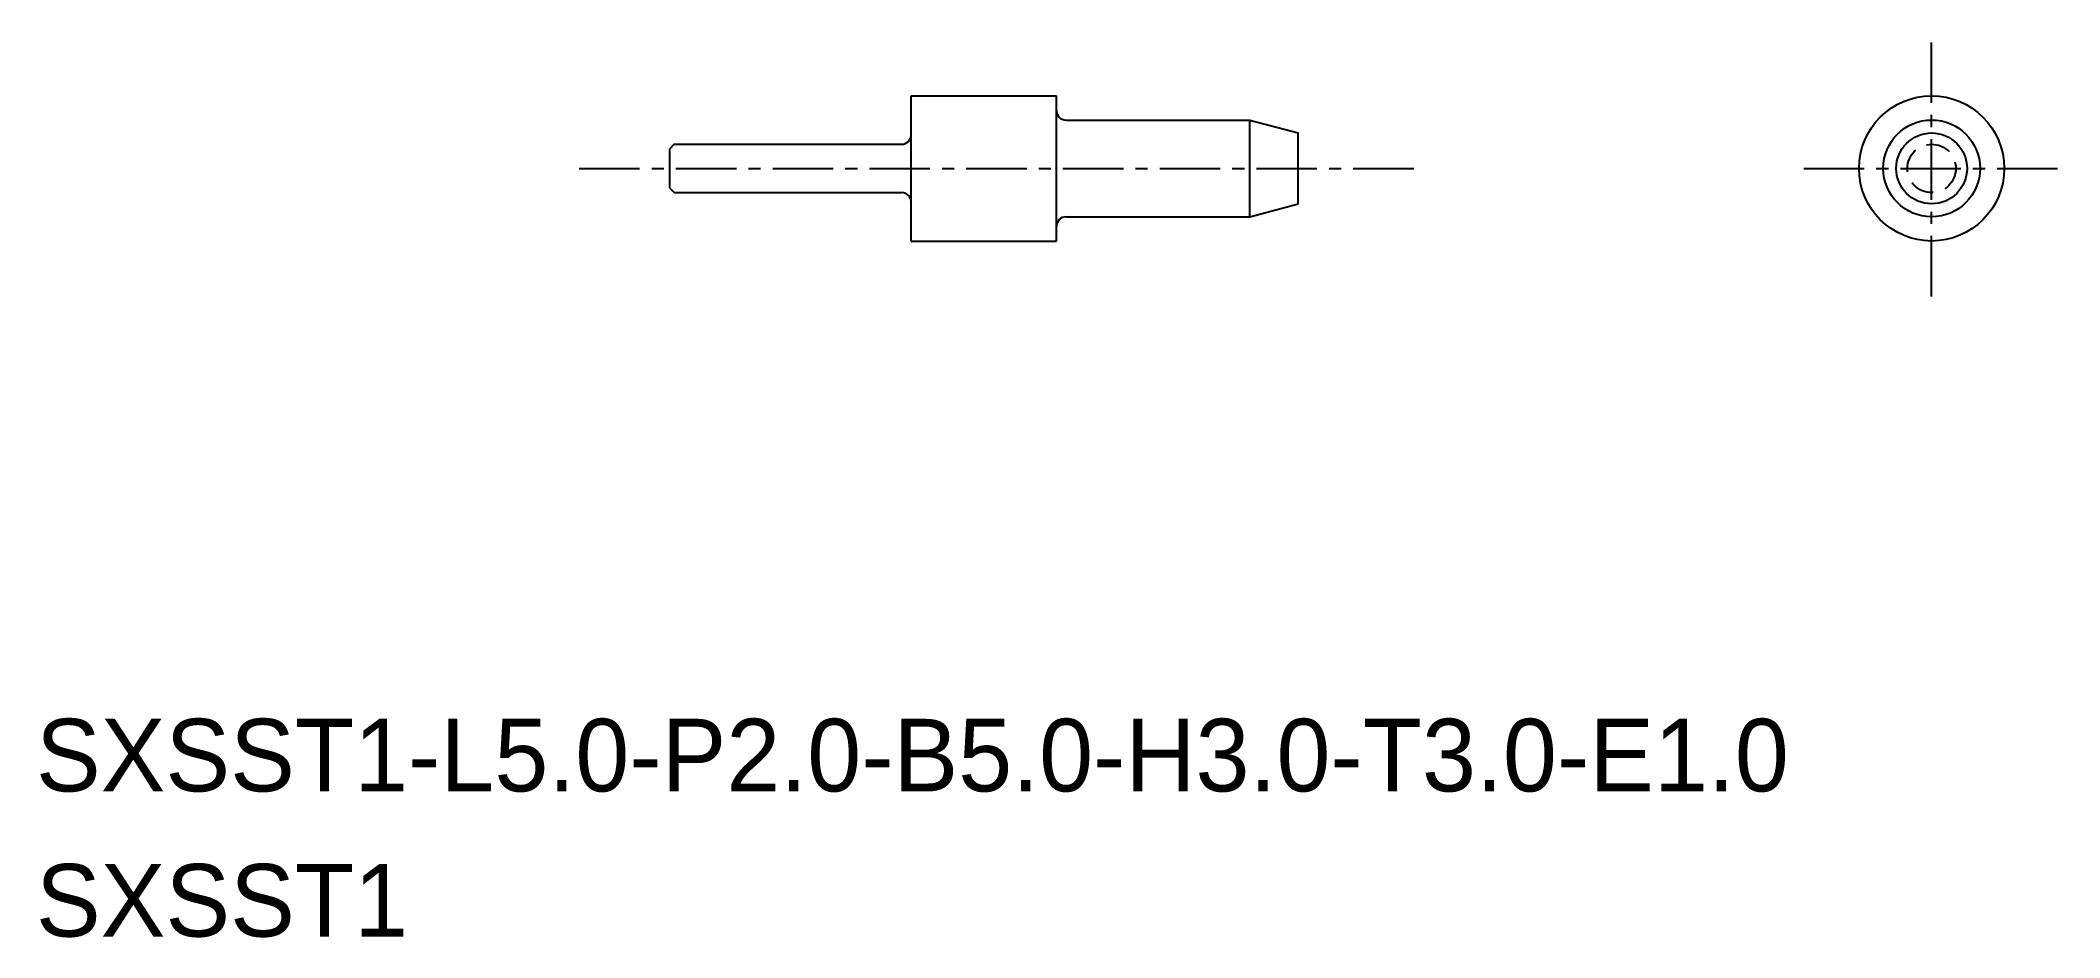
# Model space of a CAD drawing. Extents: x -1888.9 to -1847.1, y -455.3 to -436.8.
import ezdxf

# ---------------------------------------------------------------- set-up
doc = ezdxf.new("R2010")
doc.units = 0
doc.linetypes.add('CENTER', pattern=[2, 1.25, -0.25, 0.25, -0.25])
doc.linetypes.add('DASHED', pattern=[0.75, 0.5, -0.25])
doc.layers.get('0').update_dxf_attribs({"linetype": 'CONTINUOUS'})
doc.layers.add('CENTER', color=1, linetype='CENTER')

msp = doc.modelspace()

# ---------------------------------------------------------------- linework, layer by layer
at = {"color": 7, "linetype": 'CONTINUOUS'}
for p, q in [((-1870.857, -440.928), (-1870.857, -437.928)), ((-1870.857, -437.928), (-1867.857, -437.928)), ((-1867.857, -440.928), (-1867.857, -437.928)), ((-1867.657, -438.428), (-1863.857, -438.428)), ((-1863.857, -440.428), (-1863.857, -438.428)), ((-1875.757, -438.928), (-1871.057, -438.928)), ((-1862.857, -440.161), (-1862.857, -438.696)), ((-1875.757, -439.928), (-1871.057, -439.928)), ((-1867.657, -440.428), (-1863.857, -440.428)), ((-1870.857, -440.928), (-1867.857, -440.928))]:
    msp.add_line(p, q, dxfattribs=at)
for p, q in [((-1863.857, -438.428), (-1862.857, -438.696)), ((-1875.757, -438.928), (-1875.857, -439.028)), ((-1875.857, -439.028), (-1875.857, -439.828)), ((-1875.857, -439.828), (-1875.757, -439.928)), ((-1863.857, -440.428), (-1862.857, -440.161))]:
    msp.add_line(p, q)
for radius in [1.5, 1, 0.732]:
    msp.add_circle((-1849.765, -439.428), radius)
at = {"color": 3, "linetype": 'DASHED'}
msp.add_circle((-1849.765, -439.428), 0.5, dxfattribs=at)
at = {"color": 7, "linetype": 'CONTINUOUS'}
for centre, start, end in [((-1867.657, -438.228), 180, 270), ((-1871.057, -438.728), 270, 360), ((-1871.057, -440.128), 0, 90), ((-1867.657, -440.628), 90, 180)]:
    msp.add_arc(centre, 0.2, start, end, dxfattribs=at)
at = {"layer": 'CENTER', "color": 1, "linetype": 'CENTER'}
for p, q in [((-1849.765, -442.074), (-1849.765, -436.783)), ((-1877.721, -439.428), (-1860.299, -439.428)), ((-1852.41, -439.428), (-1847.12, -439.428))]:
    msp.add_line(p, q, dxfattribs=at)

# ---------------------------------------------------------------- texts
for s, p in [('SXSST1-L5.0-P2.0-B5.0-H3.0-T3.0-E1.0', (-1888.95, -452.3)), ('SXSST1', (-1888.95, -455.3))]:
    msp.add_text(s, height=1.5).set_placement(p)

doc.saveas('drawing.dxf')
